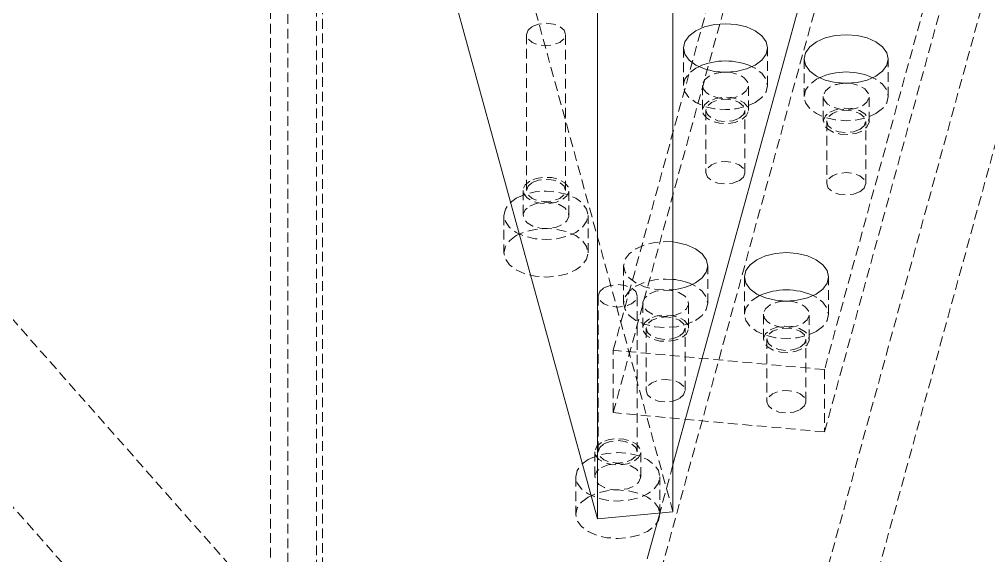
# Model space of a CAD drawing. Header units: millimetres. Extents: x 1529 to 6255, y 1713 to 5797.
# Drawn here: x 4929.4 to 5056.2, y 5103.3 to 5173.5 of the extents above; entities that cross this region are included whole.
import ezdxf

# ---------------------------------------------------------------- set-up
doc = ezdxf.new("R2010")
doc.units = ezdxf.units.MM
doc.linetypes.add('HIDDEN', pattern=[1.905, 1.27, -0.635])

msp = doc.modelspace()

# ---------------------------------------------------------------- linework, layer by layer
at = {"color": 7, "linetype": 'HIDDEN', "lineweight": 0}
for p, q in [((4969.025, 5268.761), (4969.025, 4700.448)), ((4962.216, 5268.138), (4962.216, 4699.826)), ((4968.243, 4697.597), (4968.243, 5265.91)), ((4964.486, 5265.566), (4964.486, 4697.254)), ((5014.875, 5109.008), (4972.771, 5262.473)), ((5007.06, 5130.164), (5040.224, 5251.043)), ((5054.521, 5251.489), (5011.501, 5094.689)), ((5032.687, 5092.752), (5075.707, 5249.552)), ((5067.879, 5248.514), (5034.715, 5127.636)), ((5007.06, 5121.999), (5040.224, 5242.877)), ((5034.715, 5119.47), (5067.879, 5240.348)), ((4973.277, 5083.446), (4848.429, 5224.897)), ((5032.687, 5068.256), (5075.707, 5225.055)), ((4848.429, 5200.4), (4973.277, 5058.949)), ((4995.721, 5171.492), (4995.721, 5151.078)), ((5000.821, 5151.078), (5000.821, 5171.492)), ((5016.246, 5169.718), (5016.246, 5164.819)), ((5027.246, 5164.819), (5027.246, 5169.718)), ((5032.049, 5168.273), (5032.049, 5163.374)), ((5043.049, 5163.374), (5043.049, 5168.273)), ((5018.746, 5164.819), (5018.746, 5161.553)), ((5024.746, 5161.553), (5024.746, 5164.819)), ((5034.549, 5163.374), (5034.549, 5160.108)), ((5040.549, 5160.108), (5040.549, 5163.374)), ((5019.196, 5161.553), (5019.196, 5153.387)), ((5024.296, 5153.387), (5024.296, 5161.553)), ((5034.999, 5160.108), (5034.999, 5151.942)), ((5040.099, 5151.942), (5040.099, 5160.108)), ((4995.271, 5151.078), (4995.271, 5147.812)), ((5001.271, 5147.812), (5001.271, 5151.078)), ((4992.771, 5147.812), (4992.771, 5142.913)), ((5003.771, 5142.913), (5003.771, 5147.812)), ((5008.424, 5141.209), (5008.424, 5136.31)), ((5019.424, 5136.31), (5019.424, 5141.209)), ((5024.227, 5139.764), (5024.227, 5134.865)), ((5035.227, 5134.865), (5035.227, 5139.764)), ((5005.107, 5137.281), (5005.107, 5116.867)), ((5010.207, 5116.867), (5010.207, 5137.281)), ((5010.924, 5136.31), (5010.924, 5133.044)), ((5016.924, 5133.044), (5016.924, 5136.31)), ((5026.727, 5134.865), (5026.727, 5131.599)), ((5032.727, 5131.599), (5032.727, 5134.865)), ((5011.374, 5133.044), (5011.374, 5124.878)), ((5016.474, 5124.878), (5016.474, 5133.044)), ((5027.177, 5131.599), (5027.177, 5123.433)), ((5032.277, 5123.433), (5032.277, 5131.599)), ((5034.715, 5127.636), (5007.06, 5130.164)), ((5007.06, 5121.999), (5007.06, 5130.164)), ((5034.715, 5127.636), (5034.715, 5119.47)), ((5034.715, 5119.47), (5007.06, 5121.999)), ((5004.657, 5116.867), (5004.657, 5113.601)), ((5010.657, 5113.601), (5010.657, 5116.867)), ((5014.875, 5115.153), (5013.146, 5108.85)), ((5002.157, 5113.601), (5002.157, 5108.702)), ((5013.157, 5108.702), (5013.157, 5113.601))]:
    msp.add_line(p, q, dxfattribs=at)
at = {"color": 7, "linetype": 'Continuous', "lineweight": 15}
for p, q in [((5014.875, 5225.027), (5014.875, 5109.008)), ((5004.998, 5108.105), (5004.998, 5223.423)), ((5044.283, 5222.338), (5014.875, 5115.153)), ((4975.722, 5214.812), (5004.998, 5108.105)), ((5021.519, 5166.546), (5021.974, 5166.546)), ((5037.322, 5165.101), (5037.777, 5165.101)), ((5029.5, 5136.592), (5029.955, 5136.592)), ((5014.875, 5109.008), (5004.998, 5108.105)), ((5013.146, 5108.85), (5011.501, 5102.855))]:
    msp.add_line(p, q, dxfattribs=at)
at = {"color": 7, "linetype": 'HIDDEN', "lineweight": 0, "flags": 128}
for points in [[(4996.467, 5172.533), (4997.295, 5172.852), (4998.271, 5172.964), (4999.246, 5172.852), (5000.074, 5172.533), (5000.626, 5172.055), (5000.821, 5171.492), (5000.626, 5170.928), (5000.074, 5170.451), (4999.246, 5170.132), (4998.271, 5170.02), (4997.295, 5170.132), (4996.467, 5170.451), (4995.915, 5170.928), (4995.721, 5171.492), (4995.915, 5172.055), (4996.467, 5172.533)], [(5018.247, 5167.268), (5017.857, 5167.064), (5016.983, 5166.406), (5016.433, 5165.641), (5016.246, 5164.819), (5016.433, 5163.997), (5016.983, 5163.231), (5017.857, 5162.574), (5018.996, 5162.069), (5020.323, 5161.752), (5021.746, 5161.644), (5023.17, 5161.752), (5024.496, 5162.069), (5025.635, 5162.574)], [(5025.635, 5162.574), (5026.509, 5163.231), (5027.059, 5163.997), (5027.246, 5164.819), (5027.059, 5165.641), (5026.509, 5166.406), (5025.635, 5167.064), (5025.245, 5167.268)], [(5021.974, 5166.546), (5022.523, 5166.492), (5023.467, 5166.237), (5024.204, 5165.812), (5024.644, 5165.267), (5024.735, 5164.668), (5024.465, 5164.087), (5023.867, 5163.594), (5023.014, 5163.249), (5022.008, 5163.093), (5020.97, 5163.146), (5020.025, 5163.4), (5019.289, 5163.825), (5018.848, 5164.37), (5018.757, 5164.97), (5019.027, 5165.551), (5019.625, 5166.043), (5019.625, 5166.043)], [(5034.05, 5165.823), (5033.66, 5165.619), (5032.786, 5164.961), (5032.236, 5164.196), (5032.049, 5163.374), (5032.236, 5162.552), (5032.786, 5161.786), (5033.66, 5161.129), (5034.799, 5160.624), (5036.126, 5160.307), (5037.549, 5160.199), (5038.973, 5160.307), (5040.299, 5160.624), (5041.438, 5161.129), (5041.438, 5161.129)], [(5041.438, 5161.129), (5042.312, 5161.786), (5042.862, 5162.552), (5043.049, 5163.374), (5042.862, 5164.196), (5042.312, 5164.961), (5041.438, 5165.619), (5041.048, 5165.823)], [(5037.777, 5165.101), (5038.326, 5165.047), (5039.27, 5164.792), (5040.006, 5164.367), (5040.447, 5163.822), (5040.538, 5163.223), (5040.268, 5162.642), (5039.67, 5162.149), (5038.817, 5161.804), (5037.811, 5161.649), (5036.773, 5161.701), (5035.828, 5161.955), (5035.092, 5162.38), (5034.651, 5162.926), (5034.56, 5163.525), (5034.83, 5164.106), (5035.428, 5164.598), (5035.428, 5164.598)], [(5019.625, 5162.777), (5019.027, 5162.284), (5018.757, 5161.704), (5018.848, 5161.104), (5019.289, 5160.559), (5020.025, 5160.134), (5020.97, 5159.88), (5022.008, 5159.827), (5023.014, 5159.983), (5023.867, 5160.328), (5024.465, 5160.821), (5024.735, 5161.402), (5024.644, 5162.001), (5024.204, 5162.546), (5023.467, 5162.971), (5022.523, 5163.225), (5021.485, 5163.278), (5020.478, 5163.122), (5019.625, 5162.777)], [(5023.549, 5160.512), (5024.102, 5160.989), (5024.296, 5161.553), (5024.102, 5162.116), (5023.549, 5162.593), (5022.722, 5162.913), (5021.746, 5163.025), (5020.77, 5162.913), (5019.943, 5162.593), (5019.39, 5162.116), (5019.196, 5161.553), (5019.39, 5160.989), (5019.943, 5160.512), (5020.77, 5160.193), (5021.746, 5160.08), (5022.722, 5160.193), (5023.549, 5160.512)], [(5035.428, 5161.332), (5036.281, 5161.677), (5037.288, 5161.833), (5038.326, 5161.78), (5039.27, 5161.526), (5040.006, 5161.101), (5040.447, 5160.556), (5040.538, 5159.957), (5040.268, 5159.376), (5039.67, 5158.883), (5038.817, 5158.538), (5037.811, 5158.382), (5036.773, 5158.435), (5035.828, 5158.689), (5035.092, 5159.114), (5034.651, 5159.659), (5034.56, 5160.259), (5034.83, 5160.84), (5035.428, 5161.332)], [(5039.352, 5159.067), (5039.905, 5159.544), (5040.099, 5160.108), (5039.905, 5160.671), (5039.352, 5161.149), (5038.525, 5161.468), (5037.549, 5161.58), (5036.573, 5161.468), (5035.746, 5161.149), (5035.193, 5160.671), (5034.999, 5160.108), (5035.193, 5159.544), (5035.746, 5159.067), (5036.573, 5158.748), (5037.549, 5158.636), (5038.525, 5158.748), (5039.352, 5159.067)], [(5023.549, 5152.346), (5024.102, 5152.824), (5024.296, 5153.387), (5024.102, 5153.95), (5023.549, 5154.428), (5022.722, 5154.747), (5021.746, 5154.859), (5020.77, 5154.747), (5019.943, 5154.428), (5019.39, 5153.95), (5019.196, 5153.387), (5019.39, 5152.824), (5019.943, 5152.346), (5020.77, 5152.027), (5021.746, 5151.915), (5022.722, 5152.027), (5023.549, 5152.346)], [(5039.352, 5150.901), (5039.905, 5151.379), (5040.099, 5151.942), (5039.905, 5152.506), (5039.352, 5152.983), (5038.525, 5153.302), (5037.549, 5153.414), (5036.573, 5153.302), (5035.746, 5152.983), (5035.193, 5152.506), (5034.999, 5151.942), (5035.193, 5151.379), (5035.746, 5150.901), (5036.573, 5150.582), (5037.549, 5150.47), (5038.525, 5150.582), (5039.352, 5150.901)], [(4996.149, 5152.303), (4995.552, 5151.81), (4995.282, 5151.229), (4995.373, 5150.63), (4995.813, 5150.085), (4996.55, 5149.66), (4997.494, 5149.405), (4998.532, 5149.353), (4999.538, 5149.509), (5000.392, 5149.854), (5000.989, 5150.346), (5001.259, 5150.927), (5001.168, 5151.526), (5000.728, 5152.072), (4999.991, 5152.497), (4999.047, 5152.751), (4998.009, 5152.803), (4997.003, 5152.648), (4996.149, 5152.303)], [(4996.467, 5152.119), (4997.295, 5152.438), (4998.271, 5152.55), (4999.246, 5152.438), (5000.074, 5152.119), (5000.626, 5151.642), (5000.821, 5151.078), (5000.626, 5150.515), (5000.074, 5150.037), (4999.246, 5149.718), (4998.271, 5149.606), (4997.295, 5149.718), (4996.467, 5150.037), (4995.915, 5150.515), (4995.721, 5151.078), (4995.915, 5151.642), (4996.467, 5152.119)], [(4994.381, 5150.057), (4995.521, 5150.562), (4996.847, 5150.879), (4998.271, 5150.987), (4999.694, 5150.879), (5001.021, 5150.562), (5002.16, 5150.057), (5003.034, 5149.4), (5003.583, 5148.634), (5003.771, 5147.812), (5003.583, 5146.99), (5003.034, 5146.224), (5002.16, 5145.567), (5001.021, 5145.062), (4999.694, 5144.745), (4998.271, 5144.637), (4996.847, 5144.745), (4995.521, 5145.062), (4994.381, 5145.567), (4993.507, 5146.224), (4992.958, 5146.99), (4992.771, 5147.812), (4992.958, 5148.634), (4993.507, 5149.4), (4994.381, 5150.057)], [(4996.149, 5149.037), (4997.003, 5149.382), (4998.009, 5149.537), (4999.047, 5149.485), (4999.991, 5149.231), (5000.728, 5148.805), (5001.168, 5148.26), (5001.259, 5147.661), (5000.989, 5147.08), (5000.392, 5146.587), (4999.538, 5146.242), (4998.532, 5146.087), (4997.494, 5146.139), (4996.55, 5146.393), (4995.813, 5146.819), (4995.373, 5147.364), (4995.282, 5147.963), (4995.552, 5148.544), (4996.149, 5149.037)], [(4994.381, 5145.158), (4993.507, 5144.5), (4992.958, 5143.735), (4992.771, 5142.913), (4992.958, 5142.091), (4993.507, 5141.325), (4994.381, 5140.668), (4995.521, 5140.163), (4996.847, 5139.846), (4998.271, 5139.738), (4999.694, 5139.846), (5001.021, 5140.163), (5002.16, 5140.668), (5003.034, 5141.325), (5003.583, 5142.091), (5003.771, 5142.913), (5003.583, 5143.735), (5003.034, 5144.5), (5002.16, 5145.158), (5001.021, 5145.662), (4999.694, 5145.98), (4998.271, 5146.088), (4996.847, 5145.98), (4995.521, 5145.662), (4994.381, 5145.158)], [(5014.875, 5144.336), (5013.924, 5144.384), (5012.501, 5144.276), (5011.174, 5143.959), (5010.035, 5143.454), (5009.161, 5142.796), (5008.612, 5142.031), (5008.424, 5141.209), (5008.612, 5140.387), (5009.161, 5139.621), (5010.035, 5138.964), (5011.174, 5138.459), (5012.501, 5138.142), (5013.924, 5138.034), (5014.875, 5138.082)], [(5014.875, 5139.437), (5013.924, 5139.485), (5012.501, 5139.377), (5011.174, 5139.059), (5010.035, 5138.555), (5009.161, 5137.897), (5008.612, 5137.131), (5008.424, 5136.31), (5008.612, 5135.488), (5009.161, 5134.722), (5010.035, 5134.065), (5011.174, 5133.56), (5012.501, 5133.243), (5013.924, 5133.135), (5015.348, 5133.243), (5016.674, 5133.56), (5017.813, 5134.065), (5017.813, 5134.065)], [(5005.854, 5138.322), (5006.681, 5138.641), (5007.657, 5138.753), (5008.632, 5138.641), (5009.46, 5138.322), (5010.012, 5137.844), (5010.207, 5137.281), (5010.013, 5136.718), (5009.46, 5136.24), (5008.632, 5135.921), (5007.657, 5135.809), (5006.681, 5135.921), (5005.853, 5136.24), (5005.301, 5136.718), (5005.107, 5137.281), (5005.301, 5137.844), (5005.854, 5138.322)], [(5011.803, 5137.534), (5012.656, 5137.879), (5013.663, 5138.035), (5014.701, 5137.983), (5015.645, 5137.728), (5016.382, 5137.303), (5016.822, 5136.758), (5016.913, 5136.159), (5016.643, 5135.578), (5016.046, 5135.085), (5015.192, 5134.74), (5014.186, 5134.584), (5013.148, 5134.637), (5012.204, 5134.891), (5011.467, 5135.316), (5011.027, 5135.861), (5010.936, 5136.461), (5011.205, 5137.042), (5011.803, 5137.534)], [(5017.813, 5134.065), (5018.687, 5134.722), (5019.237, 5135.488), (5019.424, 5136.31), (5019.237, 5137.131), (5018.687, 5137.897), (5017.813, 5138.555), (5017.423, 5138.759)], [(5026.228, 5137.314), (5025.838, 5137.11), (5024.964, 5136.452), (5024.415, 5135.687), (5024.227, 5134.865), (5024.415, 5134.043), (5024.964, 5133.277), (5025.838, 5132.62), (5026.977, 5132.115), (5028.304, 5131.798), (5029.727, 5131.69), (5031.151, 5131.798), (5032.477, 5132.115), (5033.616, 5132.62)], [(5029.955, 5136.592), (5030.504, 5136.538), (5031.448, 5136.283), (5032.185, 5135.858), (5032.625, 5135.313), (5032.716, 5134.714), (5032.446, 5134.133), (5031.849, 5133.64), (5030.995, 5133.295), (5029.989, 5133.14), (5028.951, 5133.192), (5028.007, 5133.446), (5027.27, 5133.871), (5026.83, 5134.417), (5026.739, 5135.016), (5027.008, 5135.597), (5027.606, 5136.089), (5027.606, 5136.089)], [(5033.616, 5132.62), (5034.49, 5133.277), (5035.04, 5134.043), (5035.227, 5134.865), (5035.04, 5135.687), (5034.49, 5136.452), (5033.616, 5137.11), (5033.226, 5137.314)], [(5011.803, 5134.268), (5011.205, 5133.775), (5010.936, 5133.194), (5011.027, 5132.595), (5011.467, 5132.05), (5012.204, 5131.625), (5013.148, 5131.371), (5014.186, 5131.318), (5015.192, 5131.474), (5016.046, 5131.819), (5016.643, 5132.312), (5016.913, 5132.893), (5016.822, 5133.492), (5016.382, 5134.037), (5015.645, 5134.462), (5014.701, 5134.716), (5013.663, 5134.769), (5012.656, 5134.613), (5011.803, 5134.268)], [(5015.727, 5132.003), (5016.28, 5132.48), (5016.474, 5133.044), (5016.28, 5133.607), (5015.727, 5134.084), (5014.9, 5134.404), (5013.924, 5134.516), (5012.948, 5134.404), (5012.121, 5134.084), (5011.568, 5133.607), (5011.374, 5133.044), (5011.568, 5132.48), (5012.121, 5132.003), (5012.948, 5131.683), (5013.924, 5131.571), (5014.9, 5131.684), (5015.727, 5132.003)], [(5027.606, 5132.823), (5028.459, 5133.168), (5029.466, 5133.324), (5030.504, 5133.271), (5031.448, 5133.017), (5032.185, 5132.592), (5032.625, 5132.047), (5032.716, 5131.448), (5032.446, 5130.867), (5031.849, 5130.374), (5030.995, 5130.029), (5029.989, 5129.873), (5028.951, 5129.926), (5028.007, 5130.18), (5027.27, 5130.605), (5026.83, 5131.15), (5026.739, 5131.75), (5027.008, 5132.331), (5027.606, 5132.823)], [(5031.53, 5130.558), (5032.083, 5131.035), (5032.277, 5131.599), (5032.083, 5132.162), (5031.53, 5132.64), (5030.703, 5132.959), (5029.727, 5133.071), (5028.751, 5132.959), (5027.924, 5132.64), (5027.371, 5132.162), (5027.177, 5131.599), (5027.371, 5131.035), (5027.924, 5130.558), (5028.751, 5130.239), (5029.727, 5130.127), (5030.703, 5130.239), (5031.53, 5130.558)], [(5015.727, 5123.837), (5016.28, 5124.315), (5016.474, 5124.878), (5016.28, 5125.441), (5015.727, 5125.919), (5014.9, 5126.238), (5013.924, 5126.35), (5012.948, 5126.238), (5012.121, 5125.919), (5011.568, 5125.441), (5011.374, 5124.878), (5011.568, 5124.315), (5012.121, 5123.837), (5012.948, 5123.518), (5013.924, 5123.406), (5014.9, 5123.518), (5015.727, 5123.837)], [(5031.53, 5122.392), (5032.083, 5122.87), (5032.277, 5123.433), (5032.083, 5123.997), (5031.53, 5124.474), (5030.703, 5124.793), (5029.727, 5124.905), (5028.751, 5124.793), (5027.924, 5124.474), (5027.371, 5123.997), (5027.177, 5123.433), (5027.371, 5122.87), (5027.924, 5122.392), (5028.751, 5122.073), (5029.727, 5121.961), (5030.703, 5122.073), (5031.53, 5122.392)], [(5005.535, 5118.092), (5004.938, 5117.599), (5004.668, 5117.018), (5004.759, 5116.419), (5005.199, 5115.874), (5005.936, 5115.449), (5006.88, 5115.195), (5007.918, 5115.142), (5008.924, 5115.298), (5009.778, 5115.643), (5010.376, 5116.135), (5010.645, 5116.716), (5010.554, 5117.316), (5010.114, 5117.861), (5009.377, 5118.286), (5008.433, 5118.54), (5007.395, 5118.593), (5006.389, 5118.437), (5005.535, 5118.092)], [(5005.854, 5117.908), (5006.681, 5118.227), (5007.657, 5118.339), (5008.632, 5118.227), (5009.46, 5117.908), (5010.012, 5117.431), (5010.207, 5116.867), (5010.013, 5116.304), (5009.46, 5115.826), (5008.632, 5115.507), (5007.657, 5115.395), (5006.681, 5115.507), (5005.853, 5115.826), (5005.301, 5116.304), (5005.107, 5116.867), (5005.301, 5117.431), (5005.854, 5117.908)], [(5003.768, 5115.846), (5004.907, 5116.351), (5006.233, 5116.668), (5007.657, 5116.776), (5009.08, 5116.668), (5010.407, 5116.351), (5011.546, 5115.846), (5012.42, 5115.189), (5012.969, 5114.423), (5013.157, 5113.601), (5012.969, 5112.779), (5012.42, 5112.014), (5011.546, 5111.356), (5010.407, 5110.851), (5009.08, 5110.534), (5007.657, 5110.426), (5006.233, 5110.534), (5004.907, 5110.851), (5003.768, 5111.356), (5002.893, 5112.014), (5002.344, 5112.779), (5002.157, 5113.601), (5002.344, 5114.423), (5002.893, 5115.189), (5003.768, 5115.846)], [(5005.535, 5114.826), (5006.389, 5115.171), (5007.395, 5115.326), (5008.433, 5115.274), (5009.377, 5115.02), (5010.114, 5114.595), (5010.554, 5114.049), (5010.645, 5113.45), (5010.376, 5112.869), (5009.778, 5112.377), (5008.924, 5112.032), (5007.918, 5111.876), (5006.88, 5111.928), (5005.936, 5112.183), (5005.199, 5112.608), (5004.759, 5113.153), (5004.668, 5113.752), (5004.938, 5114.333), (5005.535, 5114.826)], [(5003.768, 5110.947), (5002.893, 5110.289), (5002.344, 5109.524), (5002.157, 5108.702), (5002.344, 5107.88), (5002.893, 5107.114), (5003.768, 5106.457), (5004.907, 5105.952), (5006.233, 5105.635), (5007.657, 5105.527), (5009.08, 5105.635), (5010.407, 5105.952), (5011.546, 5106.457), (5012.42, 5107.114), (5012.969, 5107.88), (5013.157, 5108.702), (5012.969, 5109.524), (5012.42, 5110.289), (5011.546, 5110.947), (5010.407, 5111.452), (5009.08, 5111.769), (5007.657, 5111.877), (5006.233, 5111.769), (5004.907, 5111.452), (5003.768, 5110.947)]]:
    msp.add_lwpolyline(points, dxfattribs=at)
at = {"color": 7, "linetype": 'Continuous', "lineweight": 15, "flags": 128}
for points in [[(5025.635, 5167.473), (5026.509, 5168.13), (5027.059, 5168.896), (5027.246, 5169.718), (5027.059, 5170.54), (5026.509, 5171.305), (5025.635, 5171.963), (5024.496, 5172.468), (5023.17, 5172.785), (5021.746, 5172.893), (5020.323, 5172.785), (5018.996, 5172.468), (5017.857, 5171.963), (5016.983, 5171.305), (5016.433, 5170.54), (5016.246, 5169.718), (5016.433, 5168.896), (5016.983, 5168.13), (5017.857, 5167.473), (5018.996, 5166.968), (5020.323, 5166.651), (5021.746, 5166.543), (5023.17, 5166.651), (5024.496, 5166.968), (5025.635, 5167.473)], [(5041.438, 5166.028), (5040.299, 5165.523), (5038.973, 5165.206), (5037.549, 5165.098), (5036.126, 5165.206), (5034.799, 5165.523), (5033.66, 5166.028), (5032.786, 5166.685), (5032.236, 5167.451), (5032.049, 5168.273), (5032.236, 5169.095), (5032.786, 5169.861), (5033.66, 5170.518), (5034.799, 5171.023), (5036.126, 5171.34), (5037.549, 5171.448), (5038.973, 5171.34), (5040.299, 5171.023), (5041.438, 5170.518), (5042.312, 5169.861), (5042.862, 5169.095), (5043.049, 5168.273), (5042.862, 5167.451), (5042.312, 5166.685), (5041.438, 5166.028)], [(5017.813, 5138.964), (5018.687, 5139.621), (5019.237, 5140.387), (5019.424, 5141.209), (5019.237, 5142.031), (5018.687, 5142.796), (5017.813, 5143.454), (5016.674, 5143.959), (5015.348, 5144.276), (5014.875, 5144.336)], [(5033.616, 5137.519), (5032.477, 5137.014), (5031.151, 5136.697), (5029.727, 5136.589), (5028.304, 5136.697), (5026.977, 5137.014), (5025.838, 5137.519), (5024.964, 5138.176), (5024.415, 5138.942), (5024.227, 5139.764), (5024.415, 5140.586), (5024.964, 5141.352), (5025.838, 5142.009), (5026.977, 5142.514), (5028.304, 5142.831), (5029.727, 5142.939), (5031.151, 5142.831), (5032.477, 5142.514), (5033.616, 5142.009), (5034.49, 5141.352), (5035.04, 5140.586), (5035.227, 5139.764), (5035.04, 5138.942), (5034.49, 5138.176), (5033.616, 5137.519)]]:
    msp.add_lwpolyline(points, dxfattribs=at)
at = {"color": 7, "linetype": 'Continuous', "lineweight": 15}
for centre, radius, start, end in [((5021.746, 5159.476), 8.542, 65.81835, 114.18165), ((5037.549, 5158.031), 8.542, 65.81808, 114.18192), ((5014.149, 5131.578), 7.893, 65.49251, 84.72411), ((5014.192, 5145.692), 7.641, 275.1314, 298.29225), ((5029.727, 5129.522), 8.542, 65.81808, 114.18192)]:
    msp.add_arc(centre, radius, start, end, dxfattribs=at)
at = {"color": 7, "linetype": 'HIDDEN', "lineweight": 0}
for centre, radius, start, end in [((5021.671, 5162.15), 4.398, 91.9834, 117.72329), ((5037.474, 5160.705), 4.398, 91.9834, 117.72329), ((5029.651, 5132.199), 4.395, 91.97285, 117.73347)]:
    msp.add_arc(centre, radius, start, end, dxfattribs=at)

doc.saveas('drawing.dxf')
